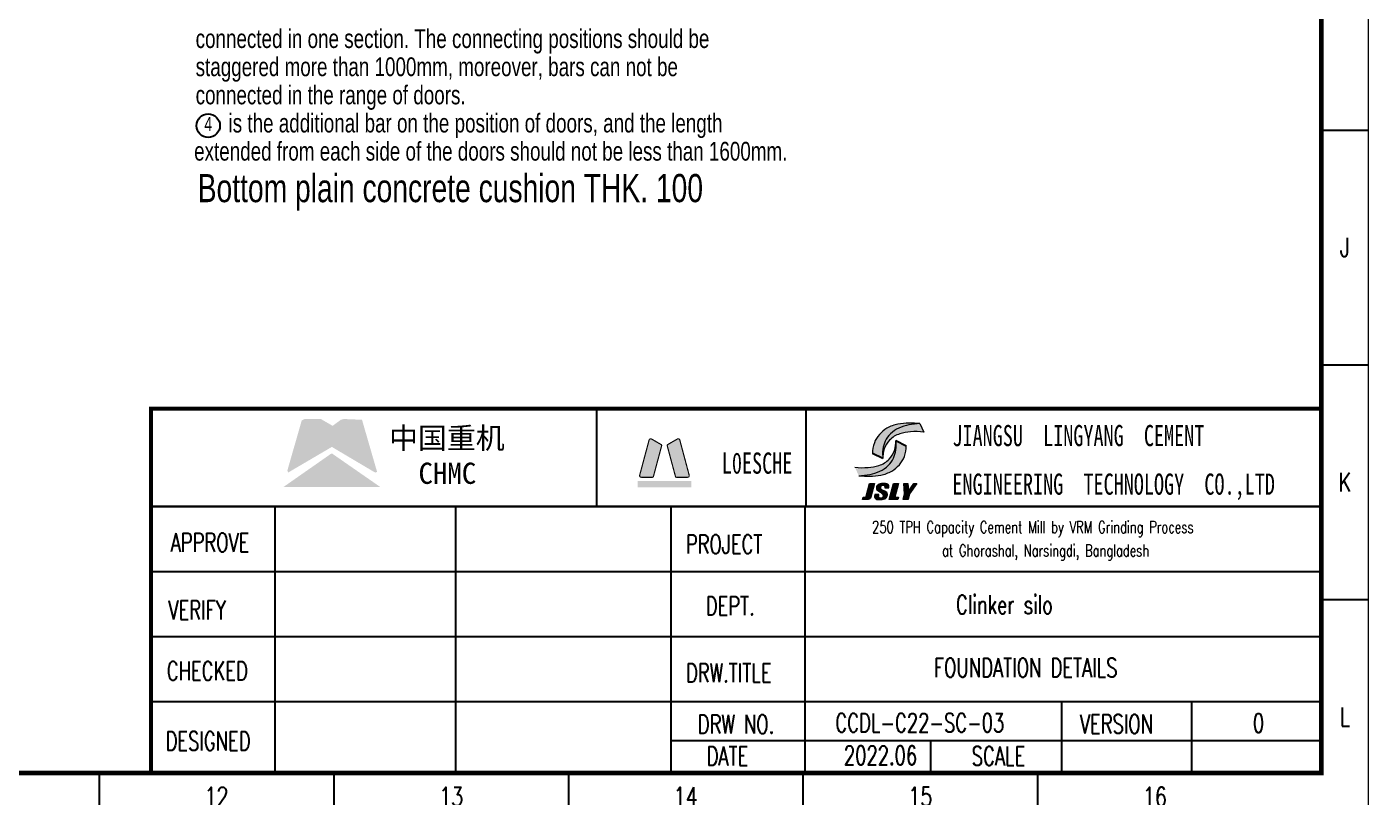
# Model space of a CAD drawing. Extents: x 707031 to 850566, y -411673 to -233438.
# Drawn here: x 762555 to 791166, y -351768 to -335358 of the extents above; entities that cross this region are included whole.
import ezdxf
from ezdxf.enums import TextEntityAlignment as Align

# ---------------------------------------------------------------- set-up
doc = ezdxf.new("R2010")
doc.units = 0
doc.header["$LTSCALE"] = 2000
doc.header["$MEASUREMENT"] = 0
doc.layers.get('0').update_dxf_attribs({"linetype": 'CONTINUOUS'})
for name, color, linetype in [('0-排水', 5, 'F_LINE'), ('22', 7, 'CONTINUOUS'), ('dim', 7, 'CONTINUOUS'), ('P_OUTER_FRAME', 131, 'CONTINUOUS'), ('S_04', 2, 'CONTINUOUS'), ('TK', 1, 'CONTINUOUS')]:
    doc.layers.add(name, color=color, linetype=linetype)
doc.layers.add('Rahm7', color=7, linetype='CONTINUOUS', lineweight=50)
doc.layers.add('图层3', color=1, linetype='CONTINUOUS', lineweight=0)
doc.styles.add('A', font='txt.shx', dxfattribs={"width": 0.75, "bigfont": 'hztxt.shx'})
doc.styles.add('HZFS', font='SIMPLEX', dxfattribs={"width": 0.7, "bigfont": 'HZFS'})
doc.styles.add('HZTXT', font='romans.shx', dxfattribs={"width": 0.7, "bigfont": 'hztxt.shx'})
doc.styles.add('KS', font='kstxt.shx', dxfattribs={"width": 0.75, "bigfont": 'kshz.shx'})
doc.styles.add('TK-HZ', font='txt.shx', dxfattribs={"width": 0.8, "bigfont": 'hztxt.shx'})
doc.linetypes.add('F_LINE', pattern='A,25,-10,["F",A,S=2,R=0,X=-3.5,Y=-0.9],-3.5', length=38.5)

# ---------------------------------------------------------------- blocks, each defined once
blk = doc.blocks.new('A1-1')
at = {"layer": 'TK', "color": 7}
for p, q in [((83100, 14700), (84100, 14700)), ((83100, 9700), (84100, 9700)), ((83100, 4700), (84100, 4700)), ((57050, 999.9999999999997), (57050, -3.410605131648481e-13)), ((62050, 999.9999999999997), (62050, -3.410605131648481e-13)), ((67050, 999.9999999999997), (67050, -3.410605131648481e-13)), ((72050, 999.9999999999997), (72050, -3.410605131648481e-13)), ((77050, 999.9999999999997), (77050, -3.410605131648481e-13))]:
    blk.add_line(p, q, dxfattribs=at)
for points, const_width in [([(0, 0), (84100, 0), (84100, 59400), (3.637978807091713e-12, 59400)], 35), ([(2500, 999.9999999999997), (83100, 999.9999999999997), (83100, 58400), (2500.000000000004, 58400)], 100)]:
    blk.add_lwpolyline(points, close=True, dxfattribs=dict(at, const_width=const_width))
at = {"layer": 'TK', "color": 7, "style": 'TK-HZ', "width": 0.75}
for s, p in [('J', (83600, 12200)), ('K', (83600, 7200)), ('L', (83600, 2199.999999999999)), ('12', (59550, 499.9999999999997)), ('13', (64550, 499.9999999999997)), ('14', (69550, 499.9999999999997)), ('15', (74550, 499.9999999999997)), ('16', (79550, 499.9999999999997))]:
    blk.add_text(s, height=400, dxfattribs=at).set_placement(p, align=Align.MIDDLE_CENTER)

msp = doc.modelspace()

# ---------------------------------------------------------------- hatches: boundary and pattern name
at = {"layer": '0-排水', "linetype": 'Continuous'}
for color, points in [(152, [(769698.9695429205, -343728.7782264047), (769313.5785413197, -343712.7202680048), (769249.3467077211, -343728.7782264047), (769072.7091653206, -343857.2418936046), (768847.8977477205, -343728.7782264047), (768831.8397893206, -343712.7202680048), (768478.564704521, -343712.7202680048), (768414.332870921, -343744.8361848046), (768109.2316613205, -344804.6614392048), (768125.2896197204, -344852.8353144045), (769056.6512069207, -344306.8647288049), (769923.7809605206, -344820.7193976047), (769988.012794121, -344852.8353144045), (770020.1287109208, -344836.7773560046)]), (167, [(769088.7671237205, -344467.4443128046), (769072.7091653206, -344451.3863544047), (769040.5932485209, -344451.3863544047), (768028.9418693202, -345157.9365240049), (770084.3605445212, -345157.9365240049)])]:
    msp.add_hatch(color=color, dxfattribs=at).paths.add_polyline_path(points)
at = {"layer": '图层3'}
h = msp.add_hatch(color=7, dxfattribs=at)
edge = h.paths.add_edge_path()
edge.add_line((780289.7584295942, -344920.0064532503), (780201.9414695989, -344739.9550028138))
edge.add_arc((780364.3585213165, -343409.7848088241), 1340.049269097654, 263.0385042875431, 275.3276682807749)
edge.add_arc((780395.828452479, -343613.3712118019), 1134.48844079418, 274.699860560967, 286.4928497704927)
edge.add_arc((780571.4981561479, -344216.4451471858), 506.3635752953235, 286.8060868385711, 315.8070490430551)
edge.add_arc((780590.0308264977, -344233.8800444917), 480.9224354129934, 315.7572570356258, 342.297883070906)
edge.add_arc((780515.9712025531, -344204.4521125781), 560.4505931885531, 341.7340311697594, 363.1418296780915)
edge.add_arc((780448.3669479982, -344283.0335944358), 636.6644532519942, -7.974530591754615, 9.885145890417391, ccw=False)
edge.add_arc((780389.8581659076, -344270.4345087002), 696.3690036495202, 336.38778957103284, 351.66672240315535, ccw=False)
edge.add_arc((780513.2774143432, -344296.5445897041), 573.3922740670554, 314.5403632720656, 333.83780076852986, ccw=False)
edge.add_arc((780496.6001812796, -344273.7824157935), 601.3275991421783, 293.6839249742889, 314.15171916344343, ccw=False)
edge.add_arc((780292.2878396761, -343762.6548989827), 1151.619967609616, 281.5269948226374, 292.7778449744123, ccw=False)
edge.add_arc((780249.432313782, -343646.9598935151), 1273.6851019351, 271.81434362317594, 282.3759630335709, ccw=False)
edge = h.paths.add_edge_path()
edge.add_arc((781629.7755537097, -345083.5843510602), 1273.6851019351, 91.81434362317596, 102.3759630335708)
edge.add_arc((781586.9200275525, -344967.8893455847), 1151.619967609616, 101.5269948226374, 112.7778449744123)
edge.add_arc((781382.6076862126, -344456.761828773), 601.3275991421783, 113.6839249742889, 134.1517191634434)
edge.add_arc((781365.9304531486, -344433.999654846), 573.3922740670554, 134.5403632720655, 153.8378007685298)
edge.add_arc((781489.3497018501, -344460.1097358672), 696.3690036495202, 156.3877895710328, 171.6667224031553)
edge.add_arc((781430.8409197599, -344447.5106501312), 636.6644532519942, 172.0254694082454, 189.8851458904174)
edge.add_arc((781363.2366649391, -344526.0921319893), 560.4505931885531, 161.7340311697594, 183.1418296780916, ccw=False)
edge.add_arc((781289.177040994, -344496.6642000752), 480.9224354129934, 135.7572570356258, 162.297883070906, ccw=False)
edge.add_arc((781307.7097113443, -344514.0990973811), 506.3635752953235, 106.8060868385711, 135.8070490430551, ccw=False)
edge.add_arc((781483.37941501, -345117.1730327655), 1134.48844079418, 94.69986056096701, 106.4928497704928, ccw=False)
edge.add_arc((781514.8493461757, -345320.7594357429), 1340.049269097654, 83.03850428754299, 95.32766828077501, ccw=False)
edge.add_line((781677.266397681, -343990.5892417573), (781589.4494376857, -343810.5377913208))
h = msp.add_hatch(color=256, dxfattribs=at)
edge = h.paths.add_edge_path()
edge.add_arc((781629.7755537097, -345083.5843510602), 1273.6851019351, 91.81434362317596, 102.3759630335708)
edge.add_arc((781586.9200275525, -344967.8893455847), 1151.619967609616, 101.5269948226374, 112.7778449744123)
edge.add_arc((781382.6076862126, -344456.761828773), 601.3275991421783, 113.6839249742889, 134.1517191634434)
edge.add_arc((781365.9304531486, -344433.999654846), 573.3922740670554, 134.5403632720655, 153.8378007685298)
edge.add_arc((781489.3497018501, -344460.1097358672), 696.3690036495202, 156.3877895710328, 171.6667224031553)
edge.add_arc((781430.8409197599, -344447.5106501312), 636.6644532519942, 172.0254694082454, 189.8851458904174)
edge.add_line((780803.6284721902, -344556.8091936556), (780581.1588401942, -344448.3035041678))
edge.add_arc((781163.4063933081, -344427.3932087666), 582.6229087851966, 159.0041339266849, 182.0567832290461, ccw=False)
edge.add_arc((781163.071817465, -344427.1905994148), 582.2379555405405, 138.5933245921814, 159.0109513617222, ccw=False)
edge.add_arc((781257.36789555, -344531.6362754779), 722.2201129398402, 120.68153327112961, 137.3262396746709, ccw=False)
edge.add_arc((781254.9035007468, -344534.3050526453), 723.2661877119992, 100.49023848739881, 120.40575761885529, ccw=False)
edge.add_arc((781342.2291121538, -344848.9802923889), 1048.970370782993, 89.35716738098188, 102.0511576732265, ccw=False)
edge.add_arc((781383.0576722625, -345800.7995473684), 2000.93463624019, 84.07954305337381, 90.83214336630749, ccw=False)
edge = h.paths.add_edge_path()
edge.add_arc((780249.432313782, -343646.9598935151), 1273.6851019351, 271.814343623176, 282.3759630335709)
edge.add_arc((780292.2878396761, -343762.6548989827), 1151.619967609616, 281.5269948226374, 292.7778449744123)
edge.add_arc((780496.6001812796, -344273.7824157935), 601.3275991421783, 293.6839249742888, 314.1517191634434)
edge.add_arc((780513.2774143432, -344296.5445897041), 573.3922740670554, 314.5403632720656, 333.8378007685299)
edge.add_arc((780389.8581659076, -344270.4345087002), 696.3690036495202, 336.3877895710328, 351.6667224031553)
edge.add_arc((780448.3669479982, -344283.0335944358), 636.6644532519942, 352.0254694082454, 369.8851458904174)
edge.add_line((781075.5793955651, -344173.7350509113), (781298.0490275611, -344282.2407403991))
edge.add_arc((780715.8014741841, -344303.1510358008), 582.6229087851966, -20.995866073315312, 2.0567832290461183, ccw=False)
edge.add_arc((780716.1360502931, -344303.3536451522), 582.2379555405405, 318.5933245921813, 339.0109513617223, ccw=False)
edge.add_arc((780621.8399722053, -344198.9079690727), 722.2201129398402, 300.6815332711297, 317.32623967467094, ccw=False)
edge.add_arc((780624.3043667454, -344196.2391919217), 723.2661877119992, 280.4902384873988, 300.4057576188553, ccw=False)
edge.add_arc((780536.978755338, -343881.563952178), 1048.970370782993, 269.3571673809819, 282.0511576732265, ccw=False)
edge.add_arc((780496.1501954928, -342929.7446971985), 2000.93463624019, 264.0795430533738, 270.8321433663076, ccw=False)
h = msp.add_hatch(color=7, dxfattribs=at)
edge = h.paths.add_edge_path()
edge.add_line((780518.0944310551, -345087.8469910773), (780623.4747830088, -345087.8469910773))
edge.add_line((780623.4747830088, -345087.8469910773), (780545.0398378525, -345380.5701910642))
edge.add_arc((780482.5229399101, -345362.3685704275), 65.11268326632856, 272.7567041837175, 343.7672282127427, ccw=False)
edge.add_line((780485.6545346411, -345427.4059030649), (780368.5652547515, -345427.4059030649))
edge.add_line((780368.5652547515, -345427.4059030649), (780381.1148456921, -345380.5701910642))
edge.add_line((780381.1148456921, -345380.5701910642), (780416.2416297634, -345380.5701910642))
edge.add_arc((780416.289494495, -345350.097566131), 30.47266252477072, 269.9100029990606, 346.6139291563146)
edge.add_line((780445.9342815023, -345357.1523350601), (780518.0944310551, -345087.8469910773))
for points in [[(780782.3816963563, -345219.4032681745, -0.2511419047675981), (780755.7335964007, -345180.7321546788, -0.1802809962155375), (780767.2615587701, -345134.2128175136, -0.2298123503036894), (780808.7190928328, -345120.6306006226, -0.2987778944287702), (780838.7997200432, -345142.3509408424, -0.1167581230563767), (780839.4434187663, -345175.6639510768), (780927.2603788133, -345175.6639510768, 0.0462059631375794), (780927.7741841859, -345134.7403010905, 0.2301799694577722), (780906.9172190008, -345100.9228171024, 0.1312195344863262), (780858.8757772966, -345087.8469910773, -0.0010480639679087), (780772.7636148547, -345087.8469910773, 0.1258214947472078), (780713.4109945501, -345101.7850274809, 0.2079585992469012), (780667.8385900509, -345154.5529069609, 0.2107748320121328), (780675.8851280891, -345219.3752511528, 0.0897196757371572), (780711.8995699136, -345251.9063196566, -0.0070806458284101), (780768.7082123965, -345287.4864525853, -0.1329103926397961), (780800.6666662086, -345322.0255510702, -0.1404228134509963), (780801.7279382468, -345366.521218945, -0.2313359390479263), (780775.5302288131, -345397.2490209283, -0.2244918972088056), (780728.4364185579, -345394.7063772159, -0.228957674281067), (780710.6950100063, -345362.5793582404, -0.0757783396464312), (780717.0410158614, -345322.0255510702), (780629.224055549, -345322.0255510702, 0.0862663190859946), (780625.5206557134, -345376.8633742875, 0.1838695552757364), (780648.260076152, -345415.1512243284, 0.1330776402049417), (780691.5249884463, -345427.4059030649), (780785.4546331064, -345427.4059030649, 0.1106757647257923), (780846.6845507667, -345412.9693341248, 0.1927076588121154), (780894.0548921957, -345349.8415756666, 0.0804721502476905), (780897.1093145971, -345322.0255510702, 0.146908340203339), (780883.6190295069, -345280.0123454013, 0.1072934168406041), (780840.5051449722, -345248.6628814081, -0.027395526883609)], [(781025.7280015758, -345087.8469910773), (781131.1083535267, -345087.8469910773), (781052.6734083731, -345380.5701910642), (781134.6359044545, -345380.5701910642), (781122.0863132504, -345427.4059030649), (780934.7434652176, -345427.4059030649)], [(781246.036893499, -345087.8469910773), (781333.8538535483, -345087.8469910773), (781348.2534769628, -345252.4354412735), (781463.4995506423, -345087.8469910773), (781522.044190586, -345087.8469910773), (781370.3686171359, -345304.4621590672), (781337.425940161, -345427.4059030649), (781232.0455882073, -345427.4059030649), (781264.9882649191, -345304.4621590672)]]:
    msp.add_hatch(color=7, dxfattribs=at).paths.add_polyline_path(points)

# ---------------------------------------------------------------- linework, layer by layer
at = {"color": 7}
for p, q in [((790148.5993883017, -343494.213103079), (790148.599388305, -351255.8131030805)), ((765200.5993889755, -345573.2131030646), (790148.5993878971, -345573.2131030646)), ((765200.5993883017, -345573.213103079), (790148.599388298, -345573.213103079)), ((767849.4696029321, -351255.8131030311), (767849.4696029321, -345573.213103079)), ((771699.9418171559, -351255.8131030311), (771699.9418171559, -345573.213103079)), ((776288.5993883017, -351255.8131030796), (776288.5993883017, -345573.213103079)), ((779142.0206262766, -351255.8131030796), (779142.0206262766, -345573.213103079)), ((765200.5993883017, -346959.213103079), (790148.599388298, -346959.213103079)), ((765200.5993883017, -348345.213103079), (790148.599388298, -348345.213103079)), ((765200.5993883017, -349731.213103079), (790148.599388298, -349731.213103079)), ((784613.2081876978, -351255.8131030796), (784613.2081876978, -349731.213103079)), ((787385.2081876978, -351221.9760038981), (787385.2081876978, -349731.213103079)), ((776297.2081876918, -350562.8131030796), (790148.5993883017, -350562.8131030796)), ((781821.0955883012, -351221.9760038981), (781821.0955883012, -350562.8131030796)), ((765200.5993883017, -351255.8131030796), (790148.599388305, -351255.8131030805))]:
    msp.add_line(p, q, dxfattribs=at)
at = {"color": 7, "lineweight": -2}
msp.add_line((765200.5993889392, -345573.2131030646), (790148.599387905, -345573.2131030646), dxfattribs=at)
at = {"color": 7}
for points, const_width in [([(765200.5993889755, -345573.2131030646), (765200.5993889755, -343494.213103154), (790148.5993879027, -343494.213103154), (790148.5993879024, -351255.8131030805)], 83.1599999964237), ([(765200.5993883017, -351255.8131030796), (765200.5993883017, -343494.213103079)], 83.16), ([(765200.5993883017, -343494.213103079), (790148.5993883017, -343494.213103079)], 83.16), ([(765200.5993878992, -351255.8131030805), (790148.5993878992, -351255.8131030805)], 83.16)]:
    msp.add_lwpolyline(points, dxfattribs=dict(at, const_width=const_width))
msp.add_lwpolyline([(765200.5993889755, -343494.213103154), (790148.5993879823, -343494.213103154)], dxfattribs=at)
at = {"layer": '22'}
for p, q in [((774706.7575884879, -345573.2131030646), (774706.7575884879, -343494.213103154)), ((779166.2125882962, -345573.2131030646), (779166.2125882962, -343494.213103154))]:
    msp.add_line(p, q, dxfattribs=at)
msp.add_lwpolyline([(765200.5993889755, -343494.213103154), (790148.599387905, -343494.213103154), (790148.599387905, -345573.2131030646), (765200.5993889755, -345573.2131030646)], close=True, dxfattribs=at)
at = {"layer": 'Rahm7', "color": 4, "const_width": 24.69851999893784}
for points in [[(776077.1345758768, -344258.1025859781), (775870.3955778162, -344138.741769796, 0.4931454260312867), (775818.5000268685, -344160.2376108265), (775617.9263929696, -344908.7886032017, 0.4931454260313169), (775652.1213379184, -344953.3523230853), (775890.8429702827, -344953.3523230853, 0.3394542588633641), (775909.9285209518, -344938.7074649755), (776086.3407185477, -344280.3281804712, 0.3394542588633431)], [(776213.6334409745, -344258.1025859781), (776420.3724390351, -344138.741769796, -0.4931454260312867), (776472.2679899855, -344160.2376108265), (776672.8416238845, -344908.7886032017, -0.4931454260313169), (776638.6466789328, -344953.3523230853), (776399.925046571, -344953.3523230853, -0.3394542588633641), (776380.8394959, -344938.7074649755), (776204.4272983064, -344280.3281804712, -0.3394542588633431)]]:
    msp.add_lwpolyline(points, format="xyb", close=True, dxfattribs=at)
at = {"layer": 'Rahm7', "color": 4}
for points in [[(776084.8693116572, -344267.5006290146), (775834.8117636273, -344129.1843354676), (775901.405332249, -344954.6793596086), (775616.3098382623, -344942.9601818977)], [(776205.8987051965, -344267.5006290146), (776455.9562532267, -344129.1843354676), (776389.3626846051, -344954.6793596086), (776674.458178589, -344942.9601818977)], [(775573.2016284511, -345031.5643030817), (775573.2016284511, -345167.4061630762), (776717.5663884025, -345031.5643030817), (776717.5663884025, -345167.4061630762)]]:
    msp.add_solid(points, dxfattribs=at)
at = {"layer": 'S_04'}
msp.add_circle((766421.0300560656, -337463.7860001844), 250, dxfattribs=at)
at = {"layer": '图层3', "lineweight": -2}
for p, q in [((781075.5793954952, -344173.7350509113), (781298.0490273134, -344282.2407404)), ((780803.6284720608, -344556.8091936542), (780581.1588400368, -344448.3035041655))]:
    msp.add_line(p, q, dxfattribs=at)
at = {"layer": '图层3', "color": 7}
for points in [[(781589.449437634, -343810.5377913166), (781677.266397681, -343990.5892417573)], [(781025.7280015758, -345087.8469910773), (781131.1083535267, -345087.8469910773), (781052.6734083731, -345380.5701910642), (781134.6359044545, -345380.5701910642), (781122.0863132504, -345427.4059030649), (780934.7434652176, -345427.4059030649), (781025.7280015758, -345087.8469910773)], [(781246.036893499, -345087.8469910773), (781333.8538535483, -345087.8469910773), (781348.2534769628, -345252.4354412735), (781463.4995506423, -345087.8469910773), (781522.044190586, -345087.8469910773), (781370.3686171359, -345304.4621590672), (781337.425940161, -345427.4059030649), (781232.0455882073, -345427.4059030649), (781264.9882649191, -345304.4621590672), (781246.036893499, -345087.8469910773)]]:
    msp.add_lwpolyline(points, dxfattribs=at)
for points in [[(780518.0944310551, -345087.8469910773), (780623.4747830088, -345087.8469910773), (780545.0398378525, -345380.5701910642, -0.3201531493792165), (780485.6545346411, -345427.4059030649), (780368.5652547515, -345427.4059030649), (780381.1148456921, -345380.5701910642), (780416.2416297634, -345380.5701910642, 0.3477668753080308), (780445.9342815023, -345357.1523350601), (780518.0944310551, -345087.8469910773)], [(780839.4434187663, -345175.6639510768), (780927.2603788133, -345175.6639510768, 0.0462059631375794), (780927.7741841859, -345134.7403010905, 0.2301799694577722), (780906.9172190008, -345100.9228171024, 0.1312195344863262), (780858.8757772966, -345087.8469910773, -0.0010480639679087), (780772.7636148547, -345087.8469910773, 0.1258214947472077), (780713.4109945501, -345101.7850274809, 0.2079585992469012), (780667.8385900509, -345154.5529069609, 0.2107748320121328), (780675.8851280891, -345219.3752511528, 0.0897196757371572), (780711.8995699136, -345251.9063196566, -0.0073534545367111), (780770.8765795868, -345288.8893492336, -0.1256223479452962), (780800.6666662086, -345322.0255510702, -0.1430227817727291), (780801.5159428063, -345367.3172578418, -0.2266212556883574), (780775.5302288131, -345397.2490209283, -0.2244918972088056), (780728.4364185579, -345394.7063772159, -0.228957674281067), (780710.6950100063, -345362.5793582404, -0.0757783396464312), (780717.0410158614, -345322.0255510702), (780629.224055549, -345322.0255510702, 0.0862663190859946), (780625.5206557134, -345376.8633742875, 0.1838695552757364), (780648.260076152, -345415.1512243284, 0.1388917047545442), (780693.488006696, -345427.4059030649), (780785.4546331064, -345427.4059030649, 0.1106757647257923), (780846.6845507667, -345412.9693341248, 0.1927076588121154), (780894.0548921957, -345349.8415756666, 0.0804721502476905), (780897.1093145971, -345322.0255510702, 0.146908340203339), (780883.6190295069, -345280.0123454013, 0.108689979316381), (780839.8694946467, -345248.3849634763, -0.0271034612296109), (780782.3816963563, -345219.4032681745, -0.2462327308361304), (780755.8440850441, -345181.6445514162, -0.1837402859676498), (780767.2615587701, -345134.2128175136, -0.2298123503036893), (780808.7190928328, -345120.6306006226, -0.2987778944287702), (780838.7997200432, -345142.3509408424, -0.1167581230562819), (780839.4434187663, -345175.6639510768), (780839.4434187663, -345175.6639510768)]]:
    msp.add_lwpolyline(points, format="xyb", dxfattribs=at)
at = {"layer": '图层3'}
for centre, radius, start, end in [((781254.9035007003, -344534.3050526448), 723.2661877118697, 100.4902383799231, 120.4057576672237), ((781342.2291121151, -344848.9802923875), 1048.970370782939, 89.35716752879772, 102.051157642911), ((781586.9200276377, -344967.8893455828), 1151.619967609565, 101.5269947351961, 112.7778449169697), ((781383.0576721927, -345800.7995473708), 2000.934636240177, 84.07954294894013, 90.83214319699317), ((781629.7755537796, -345083.5843510556), 1273.685101935116, 91.8143438217301, 102.3759630812114), ((781163.0718173435, -344427.1905994115), 582.2379555417389, 138.5933245249923, 159.0109513374763), ((781257.3678954387, -344531.6362754798), 722.2201129399027, 120.6815330066968, 137.3262395687341), ((781489.3497017705, -344460.1097358644), 696.3690036495983, 156.3877896694361, 171.6667224305254), ((781365.9304530536, -344433.999654846), 573.3922740670554, 134.5403632154475, 153.8378006914223), ((781382.6076860762, -344456.7618287725), 601.3275991419392, 113.6839251292816, 134.1517190348146), ((780448.3669479181, -344283.0335944321), 636.6644532519942, 352.0254694626224, 9.885145877158932), ((781163.406393411, -344427.3932087643), 582.6229087851966, 159.0041338824496, 182.0567832351872), ((781430.8409196384, -344447.5106501335), 636.6644532519942, 172.0254694626224, 189.8851458771589), ((780389.8581657865, -344270.4345086885), 696.3690036495983, 336.3877896694361, 351.6667224305253), ((780715.8014741455, -344303.1510358013), 582.6229087851966, 339.0041338824496, 2.056783235187189), ((780496.600181274, -344273.782415793), 601.3275991419392, 293.6839251292816, 314.1517190348146), ((780513.2774142966, -344296.5445897069), 573.3922740670554, 314.5403632154474, 333.8378006914223), ((780621.8399721178, -344198.9079690727), 722.2201129399027, 300.6815330066967, 317.3262395687341), ((780716.136050213, -344303.353645154), 582.2379555417389, 318.5933245249923, 339.0109513374763), ((780249.4323137765, -343646.9598935095), 1273.685101935116, 271.8143438217301, 282.3759630812114), ((780496.1501953638, -342929.7446971948), 2000.934636240177, 264.0795429489402, 270.8321431969932), ((780292.2878397125, -343762.6548989827), 1151.619967609565, 281.5269947351961, 292.7778449169697), ((780536.9787552346, -343881.563952178), 1048.970370782939, 269.3571675287977, 282.051157642911), ((780624.3043668567, -344196.2391919207), 723.2661877118697, 280.4902383799231, 300.4057576672237)]:
    msp.add_arc(centre, radius, start, end, dxfattribs=at)
at = {"layer": '图层3', "color": 7}
for centre, radius, start, end in [((781586.9200276377, -344967.8893455828), 1151.619967609565, 101.5269947351961, 112.7778449169697), ((781629.7755537796, -345083.5843510556), 1273.685101935116, 91.8143438217301, 102.3759630812114), ((781489.3497017705, -344460.1097358644), 696.3690036495983, 156.3877896694361, 171.6667224305254), ((781289.1770409475, -344496.6642000603), 480.922435412884, 135.7572570398203, 162.2978830227861), ((781365.9304530536, -344433.999654846), 573.3922740670554, 134.5403632154475, 153.8378006914223), ((781307.7097112153, -344514.0990973816), 506.3635752956683, 106.8060869474044, 135.8070488679987), ((781382.6076860762, -344456.7618287725), 601.3275991419392, 113.6839251292816, 134.1517190348146), ((780515.9712026304, -344204.4521125646), 560.4505931884723, 341.734031074591, 3.141829671672079), ((780448.3669479181, -344283.0335944321), 636.6644532519942, 352.0254694626224, 9.885145877158932), ((781483.3794148992, -345117.1730327609), 1134.488440794117, 94.69986059491676, 106.4928496430324), ((781514.8493460877, -345320.7594357443), 1340.049269097799, 83.03850413121745, 95.32766842104023), ((781430.8409196384, -344447.5106501335), 636.6644532519942, 172.0254694626224, 189.8851458771589), ((781363.236664926, -344526.0921319879), 560.4505931884723, 161.7340310745909, 183.1418296716721), ((780590.0308264027, -344233.8800444922), 480.922435412884, 315.7572570398203, 342.297883022786), ((780389.8581657865, -344270.4345086885), 696.3690036495983, 336.3877896694361, 351.6667224305253), ((780364.3585212621, -343409.7848088213), 1340.049269097799, 263.0385041312175, 275.3276684210402), ((780395.828452451, -343613.3712118047), 1134.488440794117, 274.6998605949167, 286.4928496430324), ((780571.4981561349, -344216.4451471835), 506.3635752956683, 286.8060869474044, 315.8070488679987), ((780496.600181274, -344273.782415793), 601.3275991419392, 293.6839251292816, 314.1517190348146), ((780513.2774142966, -344296.5445897069), 573.3922740670554, 314.5403632154474, 333.8378006914223), ((780249.4323137765, -343646.9598935095), 1273.685101935116, 271.8143438217301, 282.3759630812114), ((780292.2878397125, -343762.6548989827), 1151.619967609565, 281.5269947351961, 292.7778449169697)]:
    msp.add_arc(centre, radius, start, end, dxfattribs=at)

# ---------------------------------------------------------------- block references
at = {"layer": 'TK', "color": 7}
msp.add_blockref('A1-1', (707048.5993878992, -352255.8131030805), dxfattribs=at)

# ---------------------------------------------------------------- texts
at = {"color": 7, "style": 'HZFS', "width": 0.7}
for s, p in [('APPROVE', (765619.3752011209, -346542.7704856021)), ('  PROJECT', (776216.381023649, -346579.1363761302)), ('VERIFY', (765570.5391212477, -347981.6038196629)), ('  DEPT.', (776641.9466436509, -347894.0878884464)), ('CHECKED', (765537.6834639952, -349278.2996868377)), ('DRW.TITLE', (776603.4891854421, -349320.8140540242)), (' DRW NO.', (776662.576838442, -350415.2500243743)), ('VERSION', (785000.0912359207, -350410.3656589759)), ('DESIGNED', (765512.1032269, -350772.7401461645)), ('  DATE', (776659.3613997739, -351091.594803239)), ('SCALE', (782695.1369663411, -351091.5948032371))]:
    msp.add_text(s, height=400, dxfattribs=at).set_placement(p)
at = {"color": 7, "char_height": 451.1619942568221, "width": 162378.9060800841, "attachment_point": 1, "style": 'HZFS'}
for s, insert in [('{\\fSimSun|b0|i0|c134|p54;JIANGSU  LINGYANG  CEMENT  }', (782282.8715587248, -343839.5492081975)), ('{\\fSimSun|b0|i0|c134|p54;L0ESCHE}', (777368.3188198524, -344425.868278173)), ('{\\fSimSun|b0|i0|c134|p54;ENGINEERING  TECHNOLOGY  CO.,LTD}', (782282.8715587248, -344873.505208153))]:
    msp.add_mtext(s, dxfattribs=dict(at, insert=insert))
at = {"layer": '0-排水', "char_height": 451.63008, "attachment_point": 1}
for s, width, insert in [('{\\fSimSun|b0|i0|c134|p2;中国重机}', 2867.736070473301, (770276.329662768, -343893.3671269321)), ('{\\fSimSun|b0|i0|c134|p2;CHMC}', 773.3030833978964, (770903.5936627685, -344642.5991269324))]:
    msp.add_mtext_dynamic_manual_height_columns(s, width=width, gutter_width=12.5, heights=[0], dxfattribs=dict(at, insert=insert))
at = {"layer": 'dim', "width": 0.7}
for s, height, style, p in [('250 TPH Capacity Cement Mill by VRM Grinding Process ', 256, 'HZTXT', (780572.1890822417, -346141.3392006665)), ('at Ghorashal, Narsingdi, Bangladesh', 256, 'HZTXT', (782060.9405093925, -346641.3392006665)), ('Clinker silo', 400, 'HZFS', (782359.9563488032, -347865.5745835656)), ('FOUNDATION DETAILS', 400, 'HZFS', (781888.6112731805, -349210.1398722667)), ('0', 400, 'HZFS', (788687.9263365156, -350390.8568938079)), ('2022.06', 400, 'HZFS', (779971.2053626365, -351078.1403529125))]:
    msp.add_text(s, height=height, dxfattribs=dict(at, style=style)).set_placement(p)
at = {"layer": 'P_OUTER_FRAME', "style": 'HZFS', "width": 0.7}
msp.add_text('CCDL-C22-SC-03', height=400, dxfattribs=at).set_placement((781588.6188121998, -350184.5868902264), align=Align.MIDDLE)
at = {"layer": 'S_04', "style": 'KS', "width": 0.75}
for s, height, p in [('connected in one section. The connecting positions should be', 400, (766153.2208668205, -335808.5663955539)), ('staggered more than 1000mm, moreover, bars can not be', 400, (766153.2208668205, -336408.35652053)), ('connected in the range of doors.', 400, (766153.2208668205, -337008.1466455063)), ('is the additional bar on the position of doors, and the length', 400, (766854.9722884956, -337607.9367704824)), ('extended from each side of the doors should not be less than 1600mm.', 400, (766121.5116956595, -338207.7268954589)), ('Bottom plain concrete cushion THK. 100', 600, (766197.521149158, -339093.0471697325))]:
    msp.add_text(s, height=height, dxfattribs=at).set_placement(p)
msp.add_text('4', height=300, dxfattribs=at).set_placement((766421.0300560656, -337427.3865085223), align=Align.MIDDLE_CENTER)

doc.saveas('drawing.dxf')
